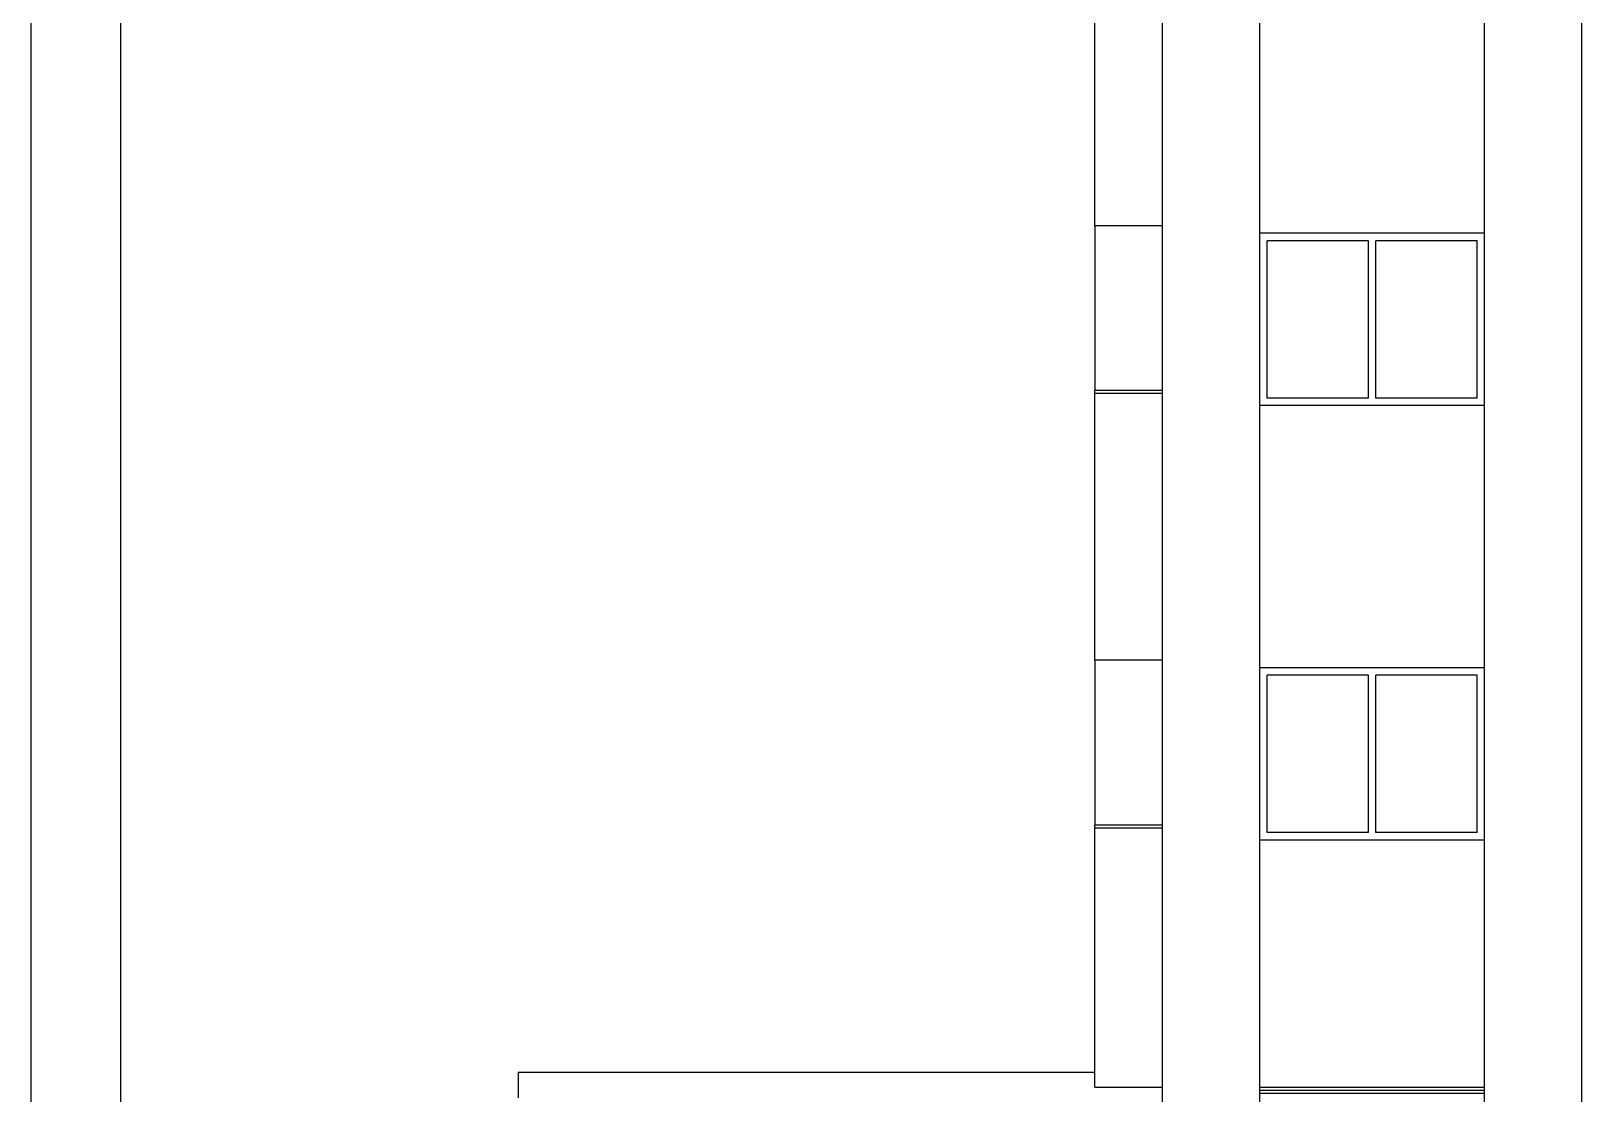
# Model space of a CAD drawing. Header units: millimetres. Extents: x 2200 to 2403, y 2380 to 2511.
# Drawn here: x 2329.24 to 2339.59, y 2471.57 to 2478.67 of the extents above; entities that cross this region are included whole.
import ezdxf

# ---------------------------------------------------------------- set-up
doc = ezdxf.new("R2010")
doc.units = ezdxf.units.MM

msp = doc.modelspace()

# ---------------------------------------------------------------- linework, layer by layer
at = {"color": 1}
for p, q in [((2329.24394, 2464.36758), (2329.24394, 2511.06758)), ((2336.34394, 2477.41758), (2336.34394, 2479.16758)), ((2336.34394, 2477.36758), (2336.34394, 2477.56758)), ((2336.79394, 2477.36758), (2336.34394, 2477.36758)), ((2337.49394, 2476.21758), (2337.49394, 2477.26758)), ((2338.16894, 2477.26758), (2337.49394, 2477.26758)), ((2338.16894, 2476.21758), (2338.16894, 2477.26758)), ((2338.21894, 2476.21758), (2338.21894, 2477.26758)), ((2338.89394, 2477.26758), (2338.21894, 2477.26758)), ((2338.89394, 2476.21758), (2338.89394, 2477.26758)), ((2336.34394, 2474.51758), (2336.34394, 2476.26758)), ((2336.79394, 2476.26758), (2336.34394, 2476.26758)), ((2336.79394, 2476.24758), (2336.34394, 2476.24758)), ((2338.16894, 2476.21758), (2337.49394, 2476.21758)), ((2338.89394, 2476.21758), (2338.21894, 2476.21758)), ((2336.34394, 2474.46758), (2336.34394, 2474.66758)), ((2336.79394, 2474.46758), (2336.34394, 2474.46758)), ((2338.16894, 2474.36758), (2337.49394, 2474.36758)), ((2337.49394, 2473.31758), (2337.49394, 2474.36758)), ((2338.16894, 2473.31758), (2338.16894, 2474.36758)), ((2338.89394, 2474.36758), (2338.21894, 2474.36758)), ((2338.21894, 2473.31758), (2338.21894, 2474.36758)), ((2338.89394, 2473.31758), (2338.89394, 2474.36758)), ((2336.79394, 2473.36758), (2336.34394, 2473.36758)), ((2336.34394, 2471.61758), (2336.34394, 2473.36758)), ((2336.79394, 2473.34758), (2336.34394, 2473.34758)), ((2338.16894, 2473.31758), (2337.49394, 2473.31758)), ((2338.89394, 2473.31758), (2338.21894, 2473.31758)), ((2336.34394, 2471.61758), (2336.79394, 2471.61758))]:
    msp.add_line(p, q, dxfattribs=at)
for p, q in [((2329.84394, 2464.66758), (2329.84394, 2510.76758)), ((2336.79394, 2477.41758), (2336.79394, 2480.46758)), ((2337.44394, 2477.41758), (2337.44394, 2480.46758)), ((2338.94394, 2477.41758), (2338.94394, 2480.46758)), ((2339.59394, 2477.41758), (2339.59394, 2480.46758)), ((2336.79394, 2474.51758), (2336.79394, 2477.56758)), ((2337.44394, 2474.51758), (2337.44394, 2477.56758)), ((2338.94394, 2474.51758), (2338.94394, 2477.56758)), ((2339.59394, 2474.51758), (2339.59394, 2477.56758)), ((2336.79394, 2469.72758), (2336.79394, 2474.66758)), ((2337.44394, 2469.41758), (2337.44394, 2474.66758)), ((2338.94394, 2469.41758), (2338.94394, 2474.66758)), ((2339.59394, 2467.70758), (2339.59394, 2474.66758))]:
    msp.add_line(p, q)
at = {"color": 4}
for p, q in [((2336.34394, 2477.36758), (2336.34394, 2476.26758)), ((2336.34394, 2474.46758), (2336.34394, 2473.36758)), ((2332.49394, 2471.71758), (2336.34394, 2471.71758)), ((2332.49394, 2471.71758), (2332.49394, 2471.54758)), ((2337.44394, 2471.59758), (2338.94394, 2471.59758)), ((2337.44394, 2471.57758), (2338.94394, 2471.57758))]:
    msp.add_line(p, q, dxfattribs=at)
at = {"color": 3}
for p, q in [((2338.94394, 2477.31758), (2337.44394, 2477.31758)), ((2338.94394, 2476.16758), (2337.44394, 2476.16758)), ((2338.94394, 2474.41758), (2337.44394, 2474.41758)), ((2338.94394, 2473.26758), (2337.44394, 2473.26758)), ((2337.44394, 2471.61758), (2338.94394, 2471.61758))]:
    msp.add_line(p, q, dxfattribs=at)

doc.saveas('drawing.dxf')
